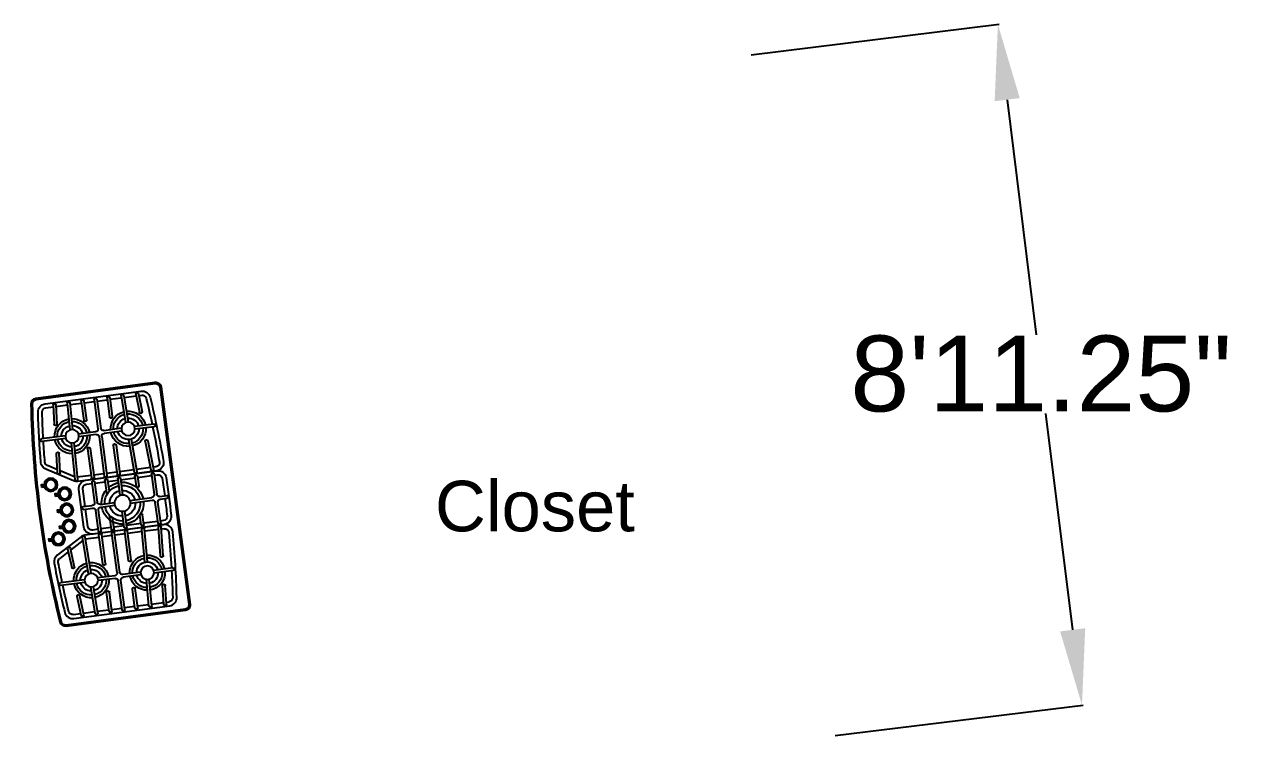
# Model space of a CAD drawing. Header units: inches. Extents: x 49 to 4147, y 45 to 8713.
# Drawn here: x 2563.9 to 2756, y 396.4 to 509 of the extents above; entities that cross this region are included whole.
import ezdxf

# ---------------------------------------------------------------- set-up
doc = ezdxf.new("R2010")
doc.units = ezdxf.units.IN
doc.header["$LTSCALE"] = 10
doc.header["$MEASUREMENT"] = 0
doc.layers.add('app-u4', color=7, linetype='Continuous')
doc.layers.add('dim-u4', color=7, linetype='Continuous')
doc.layers.get('0').off()
doc.styles.get("Standard").update_dxf_attribs({"font": 'arial.ttf'})
doc.dimstyles.get("Standard").update_dxf_attribs({"dimtxt": 12, "dimasz": 12, "dimexe": 0.18, "dimexo": 0.0625, "dimgap": 0.09, "dimtad": 0, "dimtih": 1, "dimtoh": 1, "dimdec": 3, "dimzin": 0, "dimdsep": 46, "dimlunit": 4, "dimtxsty": 'Standard', "dimcen": 0.09, "dimadec": 0, "dimazin": 0, "dimtfac": 1, "dimtdec": 3, "dimtofl": 0, "dimtmove": 0, "dimatfit": 3, "dimfxl": 1, "dimtolj": 1, "dimtzin": 0, "dimarcsym": 0})

# ---------------------------------------------------------------- blocks, each defined once
blk = doc.blocks.new('Cooktop')
at = {"color": 1}
for p, q in [((628.69, -566.78), (628.69, -573.91)), ((629.69, -566.78), (629.69, -573.91)), ((644.42, -568.04), (644.42, -569.08)), ((655.42, -564.77), (655.42, -564.77)), ((655.42, -568.03), (655.42, -565.46)), ((656.42, -568.03), (656.42, -565.43)), ((667.42, -568.03), (667.42, -569.07)), ((682.16, -566.75), (682.16, -573.88)), ((683.16, -566.75), (683.16, -573.88)), ((616.87, -570.91), (623.71, -570.45)), ((616.94, -571.91), (623.64, -571.46)), ((617.54, -570.86), (617.54, -569.79)), ((617.54, -576.35), (617.54, -571.87)), ((634.54, -569.73), (645.17, -569.03)), ((634.71, -570.73), (645.26, -570.02)), ((644.43, -570.08), (644.43, -575.29)), ((646.79, -569.03), (654.42, -569.03)), ((646.79, -570.03), (654.43, -570.03)), ((655.43, -579.06), (655.43, -571.03)), ((656.43, -579.12), (656.43, -571.03)), ((664.81, -569.03), (657.42, -569.03)), ((664.81, -570.03), (657.43, -570.03)), ((677.15, -570.7), (666.6, -570.01)), ((677.31, -569.71), (666.68, -569.02)), ((667.43, -570.07), (667.43, -575.28)), ((694.98, -570.87), (688.15, -570.42)), ((694.92, -571.87), (688.21, -571.43)), ((694.31, -570.83), (694.31, -569.75)), ((694.32, -576.32), (694.31, -571.83)), ((616.88, -576.38), (626.72, -575.99)), ((616.92, -577.38), (626.78, -576.99)), ((633.12, -575.74), (645.23, -575.26)), ((633.14, -576.74), (645.28, -576.26)), ((644.43, -576.29), (644.43, -581.59)), ((646.98, -575.26), (650.52, -575.26)), ((646.98, -576.26), (650.52, -576.26)), ((664.85, -575.26), (661.31, -575.26)), ((664.85, -576.26), (661.31, -576.26)), ((678.71, -576.71), (666.57, -576.25)), ((678.74, -575.71), (666.63, -575.25)), ((667.43, -576.28), (667.43, -581.58)), ((694.93, -577.34), (685.08, -576.96)), ((694.97, -576.34), (685.13, -575.96)), ((617.54, -581.59), (617.54, -577.35)), ((628.69, -578.79), (628.69, -585.38)), ((629.69, -578.79), (629.69, -585.38)), ((677.31, -581.57), (666.6, -581.58)), ((682.17, -578.77), (682.18, -585.36)), ((683.17, -578.77), (683.18, -585.36)), ((694.96, -581.55), (687.9, -581.56)), ((694.32, -581.55), (694.32, -577.32)), ((616.9, -581.59), (623.96, -581.59)), ((616.9, -582.59), (623.96, -582.59)), ((617.54, -586.38), (617.54, -582.59)), ((634.56, -581.59), (645.27, -581.59)), ((634.56, -582.59), (645.28, -582.59)), ((644.43, -582.59), (644.43, -586.38)), ((646.85, -581.59), (652.81, -581.59)), ((646.85, -582.59), (652.84, -582.59)), ((655.44, -590.18), (655.43, -584.97)), ((656.44, -590.18), (656.43, -584.91)), ((664.87, -582.59), (658.68, -582.59)), ((664.87, -581.59), (658.7, -581.59)), ((677.31, -582.57), (666.58, -582.58)), ((667.43, -582.58), (667.43, -586.37)), ((694.96, -582.55), (687.9, -582.56)), ((694.33, -586.34), (694.32, -582.55)), ((616.9, -586.38), (627.69, -586.38)), ((616.9, -587.38), (627.69, -587.38)), ((617.54, -591.18), (617.54, -587.38)), ((628.69, -588.38), (628.69, -594.74)), ((629.69, -588.38), (629.69, -594.74)), ((630.69, -586.38), (645.27, -586.38)), ((630.69, -587.38), (645.28, -587.38)), ((644.43, -587.38), (644.44, -591.18)), ((646.85, -586.38), (650.86, -586.38)), ((646.85, -587.38), (651.99, -587.38)), ((664.87, -587.38), (659.53, -587.38)), ((664.87, -586.38), (660.65, -586.38)), ((681.18, -587.36), (666.58, -587.37)), ((681.18, -586.36), (666.6, -586.37)), ((667.43, -587.37), (667.44, -591.17)), ((682.18, -588.36), (682.19, -594.72)), ((683.18, -588.36), (683.19, -594.72)), ((694.96, -586.34), (684.18, -586.35)), ((694.96, -587.34), (684.18, -587.35)), ((694.33, -591.14), (694.33, -587.34)), ((616.9, -591.18), (623.96, -591.18)), ((616.9, -592.18), (623.96, -592.18)), ((617.54, -596.39), (617.54, -592.18)), ((634.56, -591.18), (645.27, -591.18)), ((634.56, -592.18), (645.28, -592.18)), ((644.44, -592.18), (644.44, -597.31)), ((646.85, -591.18), (654.44, -591.18)), ((646.85, -592.18), (654.44, -592.18)), ((655.44, -596.61), (655.44, -593.18)), ((656.44, -596.62), (656.44, -593.18)), ((664.87, -591.18), (657.44, -591.18)), ((664.87, -592.18), (657.44, -592.18)), ((677.32, -592.16), (666.59, -592.17)), ((677.31, -591.16), (666.6, -591.17)), ((667.44, -592.17), (667.44, -597.3)), ((694.97, -591.14), (687.91, -591.15)), ((694.97, -592.14), (687.91, -592.15)), ((694.34, -596.35), (694.33, -592.14)), ((616.9, -597.37), (626.75, -597.7)), ((616.94, -596.37), (626.74, -596.7)), ((617.54, -601.69), (617.54, -597.39)), ((631.59, -597.86), (645.27, -598.32)), ((631.66, -596.87), (645.28, -597.32)), ((644.11, -598.29), (641.24, -603.25)), ((680.21, -596.84), (666.59, -597.31)), ((680.29, -597.84), (666.61, -598.31)), ((667.77, -598.27), (670.64, -603.23)), ((694.94, -596.33), (685.13, -596.67)), ((694.97, -597.33), (685.13, -597.67)), ((694.34, -601.66), (694.34, -597.35)), ((616.89, -602.65), (623.92, -603.2)), ((616.97, -601.65), (624, -602.2)), ((617.54, -605.48), (617.54, -602.7)), ((628.69, -599.63), (628.69, -608.58)), ((629.69, -599.63), (629.69, -608.58)), ((641.84, -604.3), (634.8, -603.74)), ((641.92, -603.3), (634.88, -602.75)), ((669.97, -603.29), (677, -602.73)), ((670.05, -604.28), (677.08, -603.72)), ((682.19, -599.6), (682.2, -608.55)), ((683.19, -599.6), (683.2, -608.55)), ((694.92, -601.61), (687.88, -602.17)), ((695, -602.61), (687.96, -603.17)), ((694.35, -605.44), (694.34, -602.66)), ((640.69, -604.21), (638.69, -607.66)), ((671.2, -604.19), (673.19, -607.64))]:
    blk.add_line(p, q, dxfattribs=at)
for points in [[(698.34, -608.52), (698.34, -564.27, 0.414214), (696.34, -562.27), (615.54, -562.27, 0.414214), (613.54, -564.27), (613.54, -608.62, 0.381435), (615.31, -610.6, 0.057281), (696.57, -610.5, 0.380724)], [(697.84, -608.52), (697.84, -564.27, 0.414214), (696.34, -562.77), (615.54, -562.77, 0.414214), (614.04, -564.27), (614.04, -608.62, 0.381435), (615.37, -610.11, 0.057281), (696.51, -610.01, 0.380724)], [(637.24, -609.91, -0.013142), (618.73, -608.46, -0.38399), (616.04, -605.48), (616.04, -569.79, -0.383444), (618.72, -566.8, -0.016666), (642.81, -565.05, -0.425693), (645.92, -568.04), (645.94, -597.31, -0.131778), (645.54, -598.81), (639.99, -608.41, -0.281855)], [(648.86, -564.86, 0.407689), (645.92, -567.86), (645.94, -594.31, 0.414214), (648.94, -597.31), (662.94, -597.3, 0.414214), (665.94, -594.3), (665.92, -567.81, 0.409349), (662.97, -564.81, 0.009741)], [(674.65, -609.89, 0.013142), (693.16, -608.42, 0.38399), (695.85, -605.44), (695.81, -569.75, 0.383444), (693.13, -566.77, 0.016666), (669.04, -565.03, 0.425693), (665.92, -568.03), (665.94, -597.3, 0.131778), (666.34, -598.8), (671.9, -608.4, 0.281855)]]:
    blk.add_lwpolyline(points, format="xyb", close=True, dxfattribs=at)
for points in [[(655.42, -566.27, 0.004527), (648.89, -566.36, 0.407689), (647.42, -567.86), (647.42, -569.03)], [(664.42, -569.03), (664.42, -567.81, 0.409349), (662.95, -566.31, 0.004521), (656.42, -566.26, 0.004521)], [(647.44, -592.18), (647.44, -594.31, 0.414214), (648.94, -595.81), (655.44, -595.8)], [(656.44, -595.8), (662.94, -595.8, 0.414214), (664.44, -594.3), (664.44, -592.18)]]:
    blk.add_lwpolyline(points, format="xyb", dxfattribs=at)
for points in [[(647.43, -570.03), (647.43, -575.26)], [(664.43, -575.26), (664.43, -570.03)], [(647.43, -576.26), (647.43, -581.59)], [(664.43, -581.59), (664.43, -576.26)], [(647.43, -582.59), (647.43, -586.38)], [(664.43, -586.38), (664.43, -582.59)], [(647.43, -587.38), (647.44, -591.18)], [(664.44, -591.18), (664.43, -587.38)]]:
    blk.add_lwpolyline(points, dxfattribs=at)
for points in [[(649.44, -606.15), (650.48, -606.15), (650.48, -605.19), (649.44, -605.19)], [(649.92, -605.76), (650.05, -605.76), (650.05, -605.19), (649.92, -605.19)], [(655.48, -606.15), (656.53, -606.15), (656.53, -605.19), (655.48, -605.19)], [(655.97, -605.76), (656.1, -605.76), (656.1, -605.19), (655.97, -605.19)], [(661.51, -606.15), (662.56, -606.15), (662.56, -605.19), (661.51, -605.19)], [(661.99, -605.76), (662.13, -605.76), (662.13, -605.19), (661.99, -605.19)], [(645.34, -610.65), (646.38, -610.65), (646.38, -609.7), (645.34, -609.7)], [(645.82, -610.26), (645.95, -610.26), (645.95, -609.7), (645.82, -609.7)], [(665.48, -610.74), (666.53, -610.74), (666.53, -609.79), (665.48, -609.79)], [(665.97, -610.36), (666.1, -610.36), (666.1, -609.79), (665.97, -609.79)]]:
    blk.add_lwpolyline(points, close=True, dxfattribs=at)
for centre, radius in [((629.19, -576.35), 2.49), ((682.67, -576.32), 2.49), ((655.76, -582.02), 2.98), ((629.19, -597.19), 2.49), ((682.69, -597.16), 2.49), ((649.96, -602.72), 2.47), ((649.96, -602.72), 1.97), ((649.96, -602.72), 1.85), ((656.01, -602.72), 2.47), ((656.01, -602.72), 1.97), ((656.01, -602.72), 1.85), ((662.03, -602.72), 2.47), ((662.03, -602.72), 1.97), ((662.03, -602.72), 1.85), ((645.86, -607.22), 2.47), ((645.86, -607.22), 1.97), ((645.86, -607.22), 1.85), ((666.01, -607.32), 2.47), ((666.01, -607.32), 1.97), ((666.01, -607.32), 1.85)]:
    blk.add_circle(centre, radius, dxfattribs=at)
for centre, radius, start, end in [((657.12, -927.1), 360.83, 94.5196, 96.0838), ((629.19, -566.78), 0.5, 0, 180), ((657.12, -927.1), 360.83, 92.2646, 94.3603), ((642.92, -568.04), 1.5, 0.0282, 92.2646), ((654.42, -568.03), 1, 270, 0.0277), ((655.92, -565.46), 0.5, 356.9728, 179.9718), ((657.42, -568.03), 1, 180.0282, 270), ((668.92, -568.03), 1.5, 87.7917, 180.0282), ((655.08, -927.1), 360.83, 85.696, 87.7917), ((682.66, -566.75), 0.5, 0.0563, 180.0563), ((655.08, -927.1), 360.83, 83.9725, 85.5368), ((616.9, -571.41), 0.5, 93.802, 273.802), ((619.04, -569.79), 1.5, 96.0838, 180), ((629.19, -576.35), 6.49, 94.4161, 178.2212), ((623.67, -570.96), 0.504, 266.377, 101.2269), ((629.19, -576.35), 5.49, 95.222, 177.484), ((629.19, -576.35), 3.97, 97.2291, 175.6485), ((629.19, -576.35), 6.49, 6.3047, 85.5839), ((629.19, -576.35), 5.49, 7.042, 84.778), ((629.19, -576.35), 3.97, 277.2291, 82.7709), ((634.62, -570.23), 0.502, 88.137, 279.4669), ((645.2, -569.53), 0.5, 273.802, 93.802), ((646.79, -569.53), 0.5, 90, 270), ((654.43, -571.03), 1, 0.0282, 90), ((657.43, -571.03), 1, 90, 180.0282), ((664.81, -569.53), 0.5, 270, 90), ((666.65, -569.52), 0.5, 86.2544, 266.2544), ((682.67, -576.32), 6.49, 94.4724, 173.7516), ((677.23, -570.21), 0.502, 260.5894, 91.9194), ((682.67, -576.32), 5.49, 95.2783, 173.0143), ((682.67, -576.32), 3.97, 97.2855, 262.8272), ((682.67, -576.32), 6.49, 1.8351, 85.6403), ((682.67, -576.32), 5.49, 2.5724, 84.8343), ((682.67, -576.32), 3.97, 4.4079, 82.8272), ((688.18, -570.93), 0.504, 78.8294, 273.6794), ((692.81, -569.75), 1.5, 0.0563, 83.9725), ((694.95, -571.37), 0.5, 266.2544, 86.2544), ((616.9, -576.88), 0.5, 92.263, 272.263), ((629.19, -576.35), 3.97, 190.1061, 262.7709), ((629.19, -576.35), 6.49, 274.4161, 357.4743), ((629.19, -576.35), 5.49, 275.222, 356.5999), ((645.24, -575.76), 0.5, 272.263, 92.263), ((646.98, -575.76), 0.5, 90, 270), ((655.76, -582.02), 7.75, 92.4294, 176.8356), ((655.76, -582.02), 6.56, 92.8668, 176.2589), ((650.52, -575.76), 0.5, 270, 90), ((655.76, -582.02), 7.75, 3.1644, 85.03), ((655.76, -582.02), 6.56, 3.7411, 84.1172), ((661.31, -575.76), 0.5, 90, 270), ((664.85, -575.76), 0.5, 270, 90), ((666.61, -575.75), 0.5, 87.7934, 267.7934), ((682.67, -576.32), 6.49, 182.5821, 265.6403), ((682.67, -576.32), 5.49, 183.4565, 264.8343), ((682.67, -576.32), 3.97, 277.2855, 349.9502), ((682.67, -576.32), 5.49, 275.2783, 352.1289), ((694.95, -576.84), 0.5, 267.7934, 87.7934), ((629.19, -576.35), 6.49, 187.053, 265.5839), ((629.19, -576.35), 5.49, 187.9274, 264.778), ((655.76, -582.02), 4.74, 93.9543, 174.8241), ((655.76, -582.02), 4.74, 5.1759, 81.8423), ((677.31, -582.07), 0.5, 270.0557, 90.0563), ((682.67, -576.32), 6.49, 274.4724, 353.0033), ((687.9, -582.06), 0.5, 90.0563, 270.0563), ((694.96, -582.05), 0.5, 270.0563, 90.0563), ((616.9, -582.09), 0.5, 90, 270), ((623.96, -582.09), 0.5, 270, 90), ((627.69, -585.38), 1, 270, 360), ((630.69, -585.38), 1, 180, 270), ((634.56, -582.09), 0.5, 90, 270.0007), ((645.27, -582.09), 0.5, 270, 90), ((646.85, -582.09), 0.5, 90, 270), ((655.76, -582.02), 7.75, 184.2334, 267.627), ((655.76, -582.02), 6.56, 185.0058, 267.1895), ((655.76, -582.02), 4.74, 186.9291, 266.102), ((655.76, -582.02), 6.56, 275.9391, 354.9942), ((655.76, -582.02), 4.74, 278.214, 353.0709), ((655.76, -582.02), 7.75, 325.7181, 355.7666), ((664.87, -582.09), 0.5, 270, 90), ((666.6, -582.08), 0.5, 90.0563, 270.0563), ((681.18, -585.36), 1, 270.0563, 0.0563), ((684.18, -585.35), 1, 180.0563, 270.0563), ((616.9, -586.88), 0.5, 90, 270), ((627.69, -588.38), 1, 0, 90.0007), ((630.69, -588.38), 1, 90.0007, 180), ((645.27, -586.88), 0.5, 270, 90), ((646.85, -586.88), 0.5, 90, 270), ((654.44, -590.18), 1, 270, 0.0282), ((655.76, -582.02), 7.75, 275.0263, 316.1888), ((657.44, -590.18), 1, 180.0282, 270), ((664.87, -586.88), 0.5, 270, 90), ((666.6, -586.87), 0.5, 90.0563, 270.0563), ((681.18, -588.36), 1, 0.0563, 90.0557), ((684.18, -588.35), 1, 90.0557, 180.0563), ((694.96, -586.84), 0.5, 270.0563, 90.0563), ((616.9, -591.68), 0.5, 90, 270), ((629.19, -597.19), 6.49, 94.4161, 174.5223), ((629.19, -597.19), 5.49, 95.222, 173.8749), ((623.96, -591.68), 0.5, 270, 90), ((629.19, -597.19), 3.97, 97.2291, 172.2641), ((629.19, -597.19), 6.49, 1.623, 85.5839), ((629.19, -597.19), 5.49, 2.2703, 84.778), ((629.19, -597.19), 3.97, 3.8812, 82.7709), ((634.56, -591.68), 0.5, 90, 270.0007), ((645.27, -591.68), 0.5, 270, 90), ((646.85, -591.68), 0.5, 90, 270), ((654.44, -593.18), 1, 0.0282, 90), ((657.44, -593.18), 1, 90, 180.0282), ((664.87, -591.68), 0.5, 270, 90), ((666.61, -591.67), 0.5, 90.0563, 270.0563), ((682.69, -597.16), 6.49, 94.4724, 178.4333), ((682.69, -597.16), 5.49, 95.2783, 177.786), ((677.32, -591.66), 0.5, 270.0557, 90.0563), ((682.69, -597.16), 3.97, 97.2855, 176.1752), ((682.69, -597.16), 6.49, 5.5341, 85.6403), ((682.69, -597.16), 5.49, 6.1814, 84.8343), ((682.69, -597.16), 3.97, 7.7922, 82.8272), ((687.91, -591.65), 0.5, 90.0563, 270.0563), ((694.97, -591.64), 0.5, 270.0563, 90.0563), ((616.92, -596.87), 0.5, 88.0726, 268.0726), ((629.19, -597.19), 6.49, 183.3549, 265.5839), ((629.19, -597.19), 5.49, 184.3198, 264.778), ((629.19, -597.19), 3.97, 186.7255, 262.7709), ((629.19, -597.19), 3.97, 277.2291, 349.4211), ((629.19, -597.19), 5.49, 275.222, 351.8268), ((629.19, -597.19), 6.49, 274.4161, 352.7918), ((642.96, -597.23), 1.5, 357.4937, 358.1008), ((645.27, -597.82), 0.5, 268.0726, 88.0726), ((655.94, -596.61), 0.5, 180.0282, 3.0272), ((666.61, -597.81), 0.5, 91.9837, 271.9837), ((668.92, -597.22), 1.5, 181.9555, 182.5626), ((682.69, -597.16), 6.49, 187.2646, 265.6403), ((682.69, -597.16), 5.49, 188.2295, 264.8343), ((682.69, -597.16), 3.97, 190.6352, 262.8272), ((682.69, -597.16), 6.49, 274.4724, 356.7015), ((682.69, -597.16), 5.49, 275.2783, 355.7365), ((682.69, -597.16), 3.97, 277.2855, 353.3309), ((694.96, -596.83), 0.5, 271.9837, 91.9837), ((616.93, -602.15), 0.5, 85.4962, 265.4962), ((623.96, -602.7), 0.5, 265.4962, 85.4962), ((634.84, -603.24), 0.5, 85.4962, 265.4962), ((641.88, -603.8), 0.5, 265.4962, 85.4962), ((670.01, -603.79), 0.5, 94.5601, 274.5601), ((677.04, -603.22), 0.5, 274.5601, 94.5601), ((687.92, -602.67), 0.5, 94.5601, 274.5601), ((694.96, -602.11), 0.5, 274.5601, 94.5601), ((619.04, -605.48), 1.5, 180, 264.0252), ((655.5, -257.08), 351.8, 264.0252, 265.6288), ((655.5, -257.08), 351.8, 265.7921, 267.0369), ((637.39, -606.91), 1.5, 267.0369, 330), ((674.49, -606.89), 1.5, 210.0563, 273.0195), ((656.04, -257.08), 351.8, 273.0195, 274.2642), ((656.04, -257.08), 351.8, 274.4275, 276.0312), ((692.85, -605.44), 1.5, 276.0312, 0.0563), ((629.19, -608.58), 0.5, 180, 0), ((682.7, -608.55), 0.5, 180.0563, 0.0563)]:
    blk.add_arc(centre, radius, start, end, dxfattribs=at)
blk = doc.blocks.new('*D206')
at = {"layer": 'Defpoints', "color": 0, "transparency": 16777216}
for p in [(2678.91, 504.11), (2731.38, 401.22), (2692.23, 396.38)]:
    blk.add_point(p, dxfattribs=at)
at = {"layer": 'dim-u4', "color": 0, "lineweight": -2, "transparency": 16777216}
for p, q in [((2678.97, 504.12), (2718.24, 508.97)), ((2719.53, 497.04), (2724.13, 459.84)), ((2729.91, 413.13), (2725.67, 447.4)), ((2692.3, 396.39), (2731.56, 401.24))]:
    blk.add_line(p, q, dxfattribs=at)
at = {"layer": 'dim-u4', "color": 0, "transparency": 16777216}
for points in [[(2721.52, 497.29), (2717.55, 496.8), (2718.06, 508.95)], [(2731.89, 413.38), (2727.92, 412.89), (2731.38, 401.22)]]:
    blk.add_solid(points, dxfattribs=at)
at = {"layer": 'dim-u4', "color": 0, "transparency": 16777216, "insert": (2724.9, 453.62), "char_height": 12, "attachment_point": 5}
blk.add_mtext('\\A1;8\'11.25"', dxfattribs=at)

msp = doc.modelspace()

# ---------------------------------------------------------------- block references
at = {"layer": 'app-u4', "xscale": -0.4296020129892119, "yscale": 0.4296020129892119, "zscale": 0.4296020129892119, "rotation": 277.6153155512233}
msp.add_blockref('Cooktop', (2864.58909, 187.07562), dxfattribs=at)

# ---------------------------------------------------------------- texts
at = {"layer": 'dim-u4'}
msp.add_text('Closet', height=8, dxfattribs=at).set_placement((2628.9007, 428.72513))

# ---------------------------------------------------------------- dimensions: what is measured, and where the dimension line sits
dim = msp.add_linear_dim(base=(2731.38132, 401.2217), p1=(2678.91143, 504.10841), p2=(2692.2348, 396.38022), angle=277.0502975, text='8\'11.25"', dimstyle='Standard', dxfattribs=at)
dim.commit()
dim.dimension.update_dxf_attribs({"geometry": '*D206', "text_midpoint": (2724.9007, 453.62175), "dimtype": 161})

doc.saveas('drawing.dxf')
